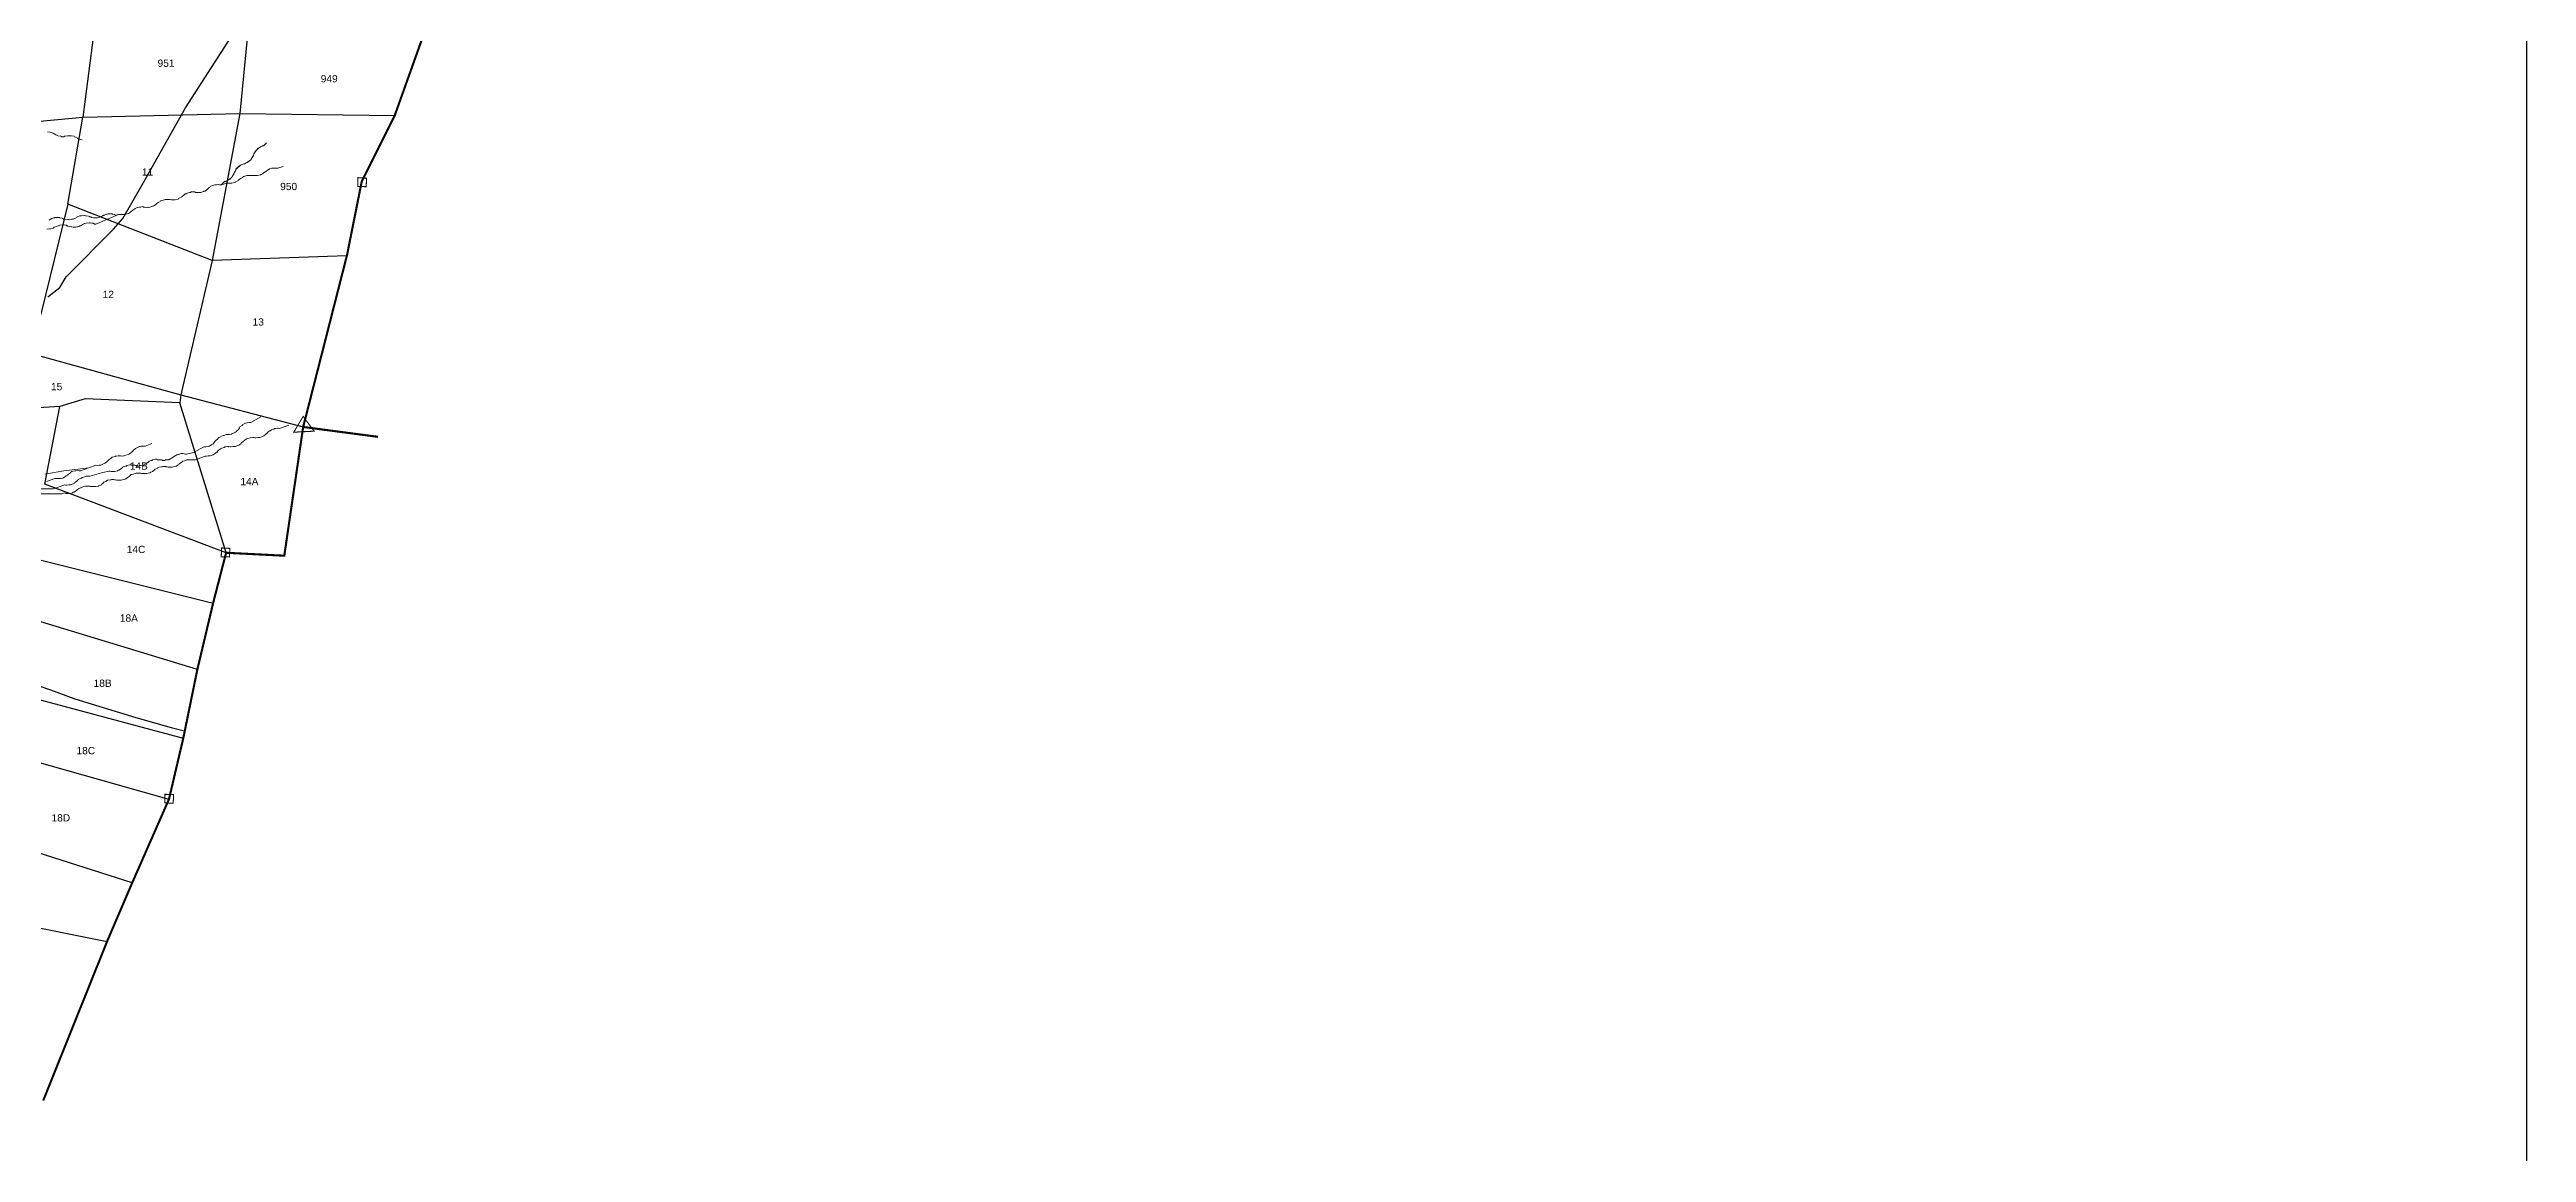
# Model space of a CAD drawing. Header units: inches. Extents: x -72 to 3350, y -615 to 1801.
# Drawn here: x 2170 to 3350, y 547 to 1072 of the extents above; entities that cross this region are included whole.
import ezdxf
from ezdxf.enums import TextEntityAlignment as Align

# ---------------------------------------------------------------- set-up
doc = ezdxf.new("R2010")
doc.units = ezdxf.units.IN
doc.header["$LTSCALE"] = 15
doc.header["$MEASUREMENT"] = 0
for name, color, linetype in [('BOUNDARY', 5, 'Continuous'), ('PLOT', 255, 'Continuous'), ('PLOT NO', 7, 'Continuous'), ('ROAD', 50, 'Continuous'), ('STONES', 3, 'Continuous'), ('STREAM', 130, 'Continuous'), ('V', 6, 'Continuous')]:
    doc.layers.add(name, color=color, linetype=linetype)
doc.styles.get("Standard").update_dxf_attribs({"font": 'arial.ttf'})

msp = doc.modelspace()

# ---------------------------------------------------------------- linework, layer by layer
at = {"layer": 'BOUNDARY', "const_width": 1}
for points in [[(2347.4, 1077.2), (2334.5, 1041.1), (2318.8, 1009.7), (2311.7, 974.3), (2290.9, 892.8), (2281.9, 831.5), (2254.2, 832.9), (2248, 808.9), (2240.5, 777.3), (2233.8, 744.6), (2227, 715.6), (2209.5, 675.8), (2197.5, 647.8), (2167.1, 572.1)], [(2290.9, 892.8), (2326.5, 888.1)]]:
    msp.add_lwpolyline(points, dxfattribs=at)
at = {"layer": 'PLOT', "color": 0}
for points in [[(2238.6, 1238.7), (2212.5, 1148), (2192.7, 1091.7), (2186, 1040.3)], [(2271, 1210.2), (2261.1, 1143.4), (2264.7, 1082.9), (2260.7, 1042)], [(2121.1, 1034.3), (2186, 1040.3), (2260.7, 1042), (2334.5, 1041.1)], [(2311.7, 974.3), (2247.6, 972.1), (2178.8, 998.8), (2186, 1040.3)], [(2260.7, 1042), (2247.6, 972.1), (2232.6, 908.1)], [(2178.8, 998.8), (2166.1, 947.2), (2159.1, 928.4)], [(2159.1, 928.4), (2232.6, 908.1), (2290.9, 892.8)], [(1987, 907.7), (2013.4, 886.9), (2081.2, 831.4), (2081.7, 830.5), (2116.8, 825.1), (2155.9, 819), (2159.7, 831), (2248, 808.9)], [(2232.6, 908.1), (2232.1, 904.3), (2187, 906.2), (2175, 902.6), (2141.7, 900.5)], [(2254.2, 832.9), (2167.8, 865.5), (2175, 902.6)], [(2254.2, 832.9), (2232.1, 904.3)], [(1930.8, 856), (1958.9, 846), (1979.8, 838.6), (1994.1, 833.7), (2039.2, 815.4), (2063.8, 805.2), (2139.4, 769.9), (2233.8, 744.6)], [(2240.5, 777.3), (2151.3, 804.5), (2155.9, 819)], [(1898.7, 790.3), (1926, 774.6), (1949.6, 762.5), (1954.5, 760.7), (1978, 752.1), (1989.1, 786.3), (2019.1, 773.8), (2051.8, 760.6), (2074.2, 756.7), (2129.2, 743.2), (2227, 715.6)], [(2209.5, 675.8), (2115.3, 705.7)], [(2100.2, 666.1), (2152.4, 656.8), (2197.5, 647.8)]]:
    msp.add_lwpolyline(points, dxfattribs=at)
at = {"layer": 'ROAD'}
for points in [[(2169.3, 954.8), (2175, 959.2), (2178, 964.3), (2200.6, 987), (2205, 992), (2214.3, 1008.1), (2234.8, 1044.8), (2256.4, 1078.2), (2261.6, 1083.3), (2268.1, 1086.9), (2293.5, 1100.9), (2298.7, 1104.5), (2303.9, 1110), (2307.6, 1115.3), (2317.9, 1134.9), (2340.6, 1161.9), (2349.1, 1172.2), (2353.3, 1175.7), (2355.1, 1177.1), (2359.7, 1177.5)], [(2074.5, 809.1), (2100.8, 796.1), (2121.3, 786.2), (2135.1, 780.2), (2143.6, 776.8), (2170.5, 767.6), (2182.2, 763.3), (2211.2, 754.4), (2228.1, 749.7), (2234.8, 747.9)]]:
    msp.add_lwpolyline(points, dxfattribs=at)
at = {"layer": 'STONES', "color": 3, "const_width": 0.5}
for points in [[(2317, 1011.5), (2316.9, 1007.3), (2320.9, 1007.2), (2321.1, 1011.3), (2317, 1011.5)], [(2290.9, 897.8), (2286.4, 890.3), (2296.1, 890.8), (2290.9, 897.8)], [(2252, 835.2), (2251.9, 831), (2255.8, 830.9), (2256, 835), (2252, 835.2)], [(2225.1, 717.9), (2225, 713.8), (2229, 713.7), (2229.2, 717.8), (2225.1, 717.9)]]:
    msp.add_lwpolyline(points, dxfattribs=at)
at = {"layer": 'STREAM', "color": 4, "lineweight": 0}
for points in [[(2185.6, 1029.5), (2184.1, 1029.9), (2183.9, 1030), (2183.5, 1030.2), (2183.3, 1030.4), (2182.4, 1030.8), (2182, 1031), (2181.8, 1031.2), (2180.5, 1031.4), (2179.7, 1031.4), (2179.5, 1031.4), (2178.6, 1031.4), (2177.6, 1031.2), (2177.2, 1031.2), (2176.9, 1031), (2175.9, 1031), (2175.5, 1031.2), (2175.4, 1031.2), (2174, 1031.4), (2173.5, 1031.7), (2173.1, 1031.9), (2172.3, 1032.3), (2171.8, 1032.7), (2170.4, 1033.1), (2169.1, 1033.3)], [(2203, 993.9), (2203.3, 993.9), (2203.9, 993.9), (2204.9, 993.9), (2205.2, 993.9), (2205.8, 993.9), (2207.1, 994.3), (2207.5, 994.5), (2207.7, 994.5), (2208.6, 995.1), (2208.8, 995.2), (2209, 995.4), (2209.8, 996), (2210.7, 996.6), (2210.9, 996.8), (2211.5, 997.1), (2212.8, 997.5), (2213, 997.5), (2213.4, 997.5), (2214.5, 997.7), (2214.9, 997.5), (2215.1, 997.5), (2215.4, 997.5), (2216, 997.3), (2217, 997.5), (2217.1, 997.3), (2217.9, 997.5), (2219.2, 997.9), (2219.4, 997.9), (2219.8, 998.1), (2220.7, 998.7), (2220.9, 998.8), (2221.1, 999), (2221.9, 999.6), (2222.8, 1000.2), (2223, 1000.4), (2223.6, 1000.7), (2224.9, 1000.9), (2225.1, 1001.1), (2225.5, 1001.1), (2226.4, 1001.1), (2226.8, 1001.1), (2227.2, 1001.1), (2227.5, 1001.1), (2228.1, 1000.9), (2229.1, 1000.9), (2229.2, 1000.9), (2230, 1000.9), (2231.3, 1001.3), (2231.5, 1001.5), (2231.9, 1001.7), (2232.8, 1002.1), (2233, 1002.4), (2233.2, 1002.6), (2234, 1003.2), (2234.7, 1003.8), (2235.1, 1003.8), (2235.7, 1004.1), (2236.8, 1004.5), (2237.2, 1004.5), (2237.6, 1004.7), (2238.5, 1004.7), (2238.9, 1004.7), (2239.3, 1004.7), (2239.7, 1004.5), (2240, 1004.5), (2241.2, 1004.5), (2241.4, 1004.5), (2242.1, 1004.5), (2243.4, 1004.9), (2243.6, 1005.1), (2244, 1005.1), (2244.8, 1005.6), (2245.1, 1005.8), (2245.3, 1006), (2246.1, 1006.8), (2246.8, 1007.2), (2247, 1007.4), (2247.8, 1007.7), (2248.9, 1008.1), (2249.3, 1008.1), (2249.7, 1008.1), (2250.6, 1008.3), (2251, 1008.1), (2251.2, 1008.1), (2251.6, 1008.1), (2251.9, 1008.1), (2253.5, 1009.6), (2254, 1009.6), (2255, 1010.2), (2255.2, 1010.4), (2255.7, 1010.6), (2256.7, 1011.5), (2256.9, 1011.9), (2257.2, 1012.1), (2257.6, 1012.8), (2257.8, 1013.2), (2258, 1013.4), (2258.4, 1014.3), (2258.9, 1015.3), (2258.9, 1015.5), (2259.3, 1016), (2260.3, 1017), (2260.6, 1017), (2260.8, 1017.4), (2261.8, 1017.8), (2262.2, 1017.9), (2262.3, 1017.9), (2262.7, 1018.1), (2263.3, 1018.3), (2264.2, 1018.7), (2264.4, 1018.9), (2265, 1019.3), (2265.9, 1020), (2266.1, 1020.4), (2266.3, 1020.6), (2266.9, 1021.5), (2267.1, 1021.7), (2267.3, 1022.1), (2267.4, 1022.9), (2268, 1023.8), (2268.2, 1024), (2268.6, 1024.6), (2269.5, 1025.5), (2269.9, 1025.7), (2270.1, 1025.9), (2271, 1026.3), (2271.4, 1026.5), (2271.6, 1026.6), (2272, 1026.6), (2273.5, 1028), (2272, 1026.6), (2271.4, 1026.5), (2270.5, 1026.1), (2270.3, 1025.9), (2269.7, 1025.5), (2268.8, 1024.7), (2268.6, 1024.4), (2268.2, 1024.2), (2267.6, 1023.2), (2267.6, 1023), (2267.4, 1022.7), (2267.1, 1021.9), (2266.5, 1021), (2266.5, 1020.8), (2266.1, 1020.2), (2265.2, 1019.3), (2264.8, 1019.1), (2264.6, 1018.9), (2263.7, 1018.5), (2263.3, 1018.3), (2263.1, 1018.1), (2262.7, 1018.1), (2262.2, 1017.9), (2261.2, 1017.4), (2261, 1017.4), (2260.5, 1017), (2259.5, 1016), (2259.3, 1015.9), (2259.1, 1015.7), (2258.6, 1014.7), (2258.4, 1014.3), (2258.2, 1014.2), (2257.8, 1013.4), (2257.4, 1012.5), (2257.2, 1012.3), (2256.9, 1011.7), (2255.9, 1010.8), (2255.5, 1010.6), (2255.3, 1010.4), (2254.4, 1009.8), (2254, 1009.8), (2253.8, 1009.6), (2253.5, 1009.6), (2251.9, 1008.1), (2254.6, 1008.9), (2255.2, 1008.9), (2256.1, 1008.9), (2256.3, 1008.9), (2257, 1008.9), (2258.4, 1009.2), (2258.6, 1009.4), (2258.9, 1009.6), (2259.9, 1010), (2260.1, 1010.4), (2260.3, 1010.4), (2261, 1011.1), (2262, 1011.5), (2262.2, 1011.7), (2262.7, 1012.1), (2264, 1012.5), (2264.2, 1012.5), (2264.6, 1012.6), (2265.6, 1012.6), (2265.9, 1012.5), (2266.3, 1012.5), (2266.7, 1012.5), (2267.3, 1012.5), (2268.2, 1012.5), (2268.4, 1012.5), (2269.2, 1012.5), (2270.5, 1012.8), (2270.7, 1013), (2271, 1013), (2272, 1013.6), (2272.2, 1013.8), (2272.4, 1014), (2273.1, 1014.5), (2273.9, 1015.1), (2274.3, 1015.3), (2274.8, 1015.7), (2276, 1016), (2276.3, 1016), (2276.7, 1016), (2277.7, 1016), (2278, 1016), (2278.4, 1016), (2278.8, 1016), (2281.3, 1016.8)], [(2169.9, 991.3), (2170.6, 991.8), (2170.8, 991.8), (2171.2, 992), (2172.1, 992.4), (2172.5, 992.4), (2172.7, 992.6), (2174, 992.6), (2174.8, 992.6), (2175, 992.4), (2176.1, 992.2), (2176.5, 992), (2176.9, 991.8), (2177.1, 991.8), (2177.4, 991.7), (2178.6, 991.5), (2178.8, 991.5), (2179.1, 991.5), (2180.5, 991.7), (2181, 991.8), (2181.4, 991.8), (2182.4, 992.2), (2183.1, 992.6), (2183.3, 992.8), (2183.7, 993), (2184.6, 993.4), (2185, 993.4), (2185.4, 993.4), (2186.7, 993.5), (2187.3, 993.4), (2187.6, 993.4), (2188.6, 993.2), (2189.2, 993), (2189.3, 992.8), (2189.7, 992.8), (2190.1, 992.6), (2191.1, 992.4), (2191.4, 992.4), (2191.6, 992.4), (2192.9, 992.4), (2193.7, 992.6), (2193.9, 992.8), (2194.8, 993), (2195.6, 993.5), (2196, 993.5), (2196.2, 993.7), (2197.3, 994.1), (2197.5, 994.1), (2197.9, 994.3), (2199.2, 994.3), (2199.9, 994.3), (2200.1, 994.1), (2201.1, 993.9), (2201.6, 993.7), (2203, 993.9), (2192.2, 989.4), (2191.6, 989.4), (2191.2, 989.6), (2190.9, 989.6), (2190.7, 989.8), (2189.5, 990), (2189.3, 989.8), (2189, 990), (2187.6, 989.8), (2186.9, 989.6), (2186.7, 989.6), (2185.8, 989.2), (2185, 988.6), (2184.6, 988.6), (2184.4, 988.4), (2183.5, 988.1), (2183.1, 988.1), (2182.7, 987.9), (2181.4, 987.9), (2180.8, 988.1), (2180.5, 988.1), (2179.5, 988.3), (2178.9, 988.4), (2178.6, 988.6), (2178.4, 988.6), (2178, 988.8), (2177.1, 989), (2176.7, 989), (2176.3, 989), (2175, 988.8), (2174.4, 988.6), (2174.2, 988.6), (2173.3, 988.3), (2172.3, 987.9), (2172.1, 987.7), (2171.8, 987.5), (2170.8, 987.1), (2170.6, 987.1), (2170.2, 987.1), (2168.9, 986.9)], [(2270.7, 897.7), (2265.9, 895), (2265.4, 895), (2264.2, 894.8), (2264, 894.8), (2263.5, 894.6), (2262.2, 893.9), (2262, 893.7), (2261.8, 893.5), (2260.8, 892.9), (2260.6, 892.6), (2260.5, 892.4), (2260.1, 891.6), (2259.3, 890.9), (2259.1, 890.7), (2258.6, 890.3), (2257.4, 889.7), (2257, 889.5), (2256.7, 889.3), (2255.7, 889.2), (2255.3, 889.2), (2255.2, 889.2), (2254.8, 889.2), (2254.2, 889.2), (2253.3, 888.8), (2252.9, 888.8), (2252.3, 888.6), (2251.2, 888), (2250.8, 887.8), (2250.6, 887.6), (2249.9, 886.9), (2249.7, 886.7), (2249.5, 886.5), (2248.9, 885.8), (2248.2, 885), (2248, 884.8), (2247.4, 884.4), (2246.3, 883.7), (2245.9, 883.7), (2245.7, 883.5), (2244.6, 883.3), (2244.4, 883.3), (2244, 883.3), (2243.6, 883.3), (2238.7, 880.6), (2235.3, 879.9), (2234.7, 879.9), (2233.8, 880.1), (2233.4, 880.1), (2232.8, 880.1), (2231.5, 879.7), (2231.1, 879.7), (2230.8, 879.5), (2230, 879.1), (2229.6, 878.9), (2229.4, 878.8), (2228.7, 878.2), (2227.7, 877.6), (2227.5, 877.6), (2227, 877.2), (2225.7, 877.1), (2225.3, 877.1), (2224.9, 876.9), (2224, 876.9), (2223.6, 877.1), (2223.4, 877.1), (2223, 877.2), (2222.4, 877.2), (2221.5, 877.2), (2221.1, 877.4), (2220.6, 877.4), (2219.2, 877.1), (2218.8, 876.9), (2218.5, 876.9), (2217.5, 876.5), (2217.3, 876.1), (2217.1, 876.1), (2216.4, 875.5), (2215.4, 875), (2215.3, 875), (2214.7, 874.6), (2213.4, 874.4), (2213, 874.4), (2212.6, 874.2), (2211.7, 874.2), (2211.3, 874.4), (2211.1, 874.4), (2210.7, 874.6), (2210.1, 874.6), (2209, 874.6), (2208.8, 874.8), (2208.3, 874.8), (2206.9, 874.4), (2206.6, 874.2), (2206.2, 874.2), (2205.2, 873.8), (2205, 873.5), (2204.9, 873.5), (2204.1, 872.9), (2203.2, 872.3), (2203, 872.3), (2202.4, 871.9), (2201.1, 871.6), (2200.7, 871.6), (2200.3, 871.6), (2199.4, 871.6), (2199, 871.8), (2198.8, 871.8), (2198.4, 871.8), (2194.8, 871), (2189.3, 869.3), (2188.8, 869.3), (2187.8, 869.3), (2187.5, 869.3), (2186.9, 869.1), (2185.6, 868.7), (2185.4, 868.5), (2185, 868.5), (2184.1, 868), (2183.9, 867.6), (2183.7, 867.6), (2182.9, 866.8), (2182.2, 866.3), (2182, 866.1), (2181.4, 865.7), (2180.1, 865.3), (2179.7, 865.3), (2179.3, 865.3), (2178.4, 865.1), (2178, 865.1), (2177.8, 865.1), (2177.4, 865.3), (2172, 863.4), (2165.7, 863.4)], [(2284.1, 893.7), (2279.6, 892), (2279.2, 892.2), (2279, 892.2), (2278.6, 892.2), (2277.7, 892), (2277.3, 892), (2276.9, 891.8), (2275.8, 891.4), (2275.2, 891), (2274.8, 890.9), (2274.1, 890.3), (2273.5, 889.5), (2273.3, 889.5), (2272.9, 889.2), (2272.2, 888.6), (2271.8, 888.4), (2271.6, 888.2), (2270.3, 887.8), (2269.5, 887.8), (2269.3, 887.8), (2268.4, 887.6), (2267.8, 887.6), (2267.4, 887.8), (2267.1, 887.8), (2266.9, 887.8), (2265.7, 887.6), (2265.6, 887.6), (2265.2, 887.5), (2263.9, 887.1), (2263.3, 886.7), (2263.1, 886.5), (2262.3, 885.9), (2261.6, 885.2), (2261.4, 885.2), (2261.2, 884.8), (2260.3, 884.2), (2260.1, 884.1), (2259.7, 883.9), (2258.6, 883.5), (2257.8, 883.5), (2257.6, 883.5), (2256.5, 883.3), (2255.9, 883.3), (2255.5, 883.5), (2255.3, 883.3), (2255, 883.5), (2254, 883.3), (2253.6, 883.3), (2253.3, 883.1), (2252.1, 882.7), (2251.6, 882.4), (2251.4, 882.2), (2250.4, 881.6), (2249.9, 880.8), (2249.7, 880.8), (2249.3, 880.5), (2248.5, 879.9), (2248.2, 879.7), (2248, 879.5), (2246.6, 879.1), (2246.1, 879.1), (2245.7, 879.1), (2244.8, 878.9), (2244.2, 878.9), (2239.7, 877.2), (2238.3, 877.1), (2237.9, 877.1), (2237.6, 877.1), (2237.2, 877.1), (2236.2, 877.1), (2235.9, 877.1), (2235.5, 877.1), (2234.4, 876.7), (2233.6, 876.5), (2233.4, 876.3), (2232.7, 875.7), (2231.9, 875.2), (2231.7, 875), (2231.3, 874.8), (2230.4, 874.2), (2230.2, 874.2), (2229.8, 874), (2228.5, 873.7), (2227.9, 873.7), (2227.5, 873.7), (2226.6, 873.7), (2226, 873.8), (2225.7, 873.8), (2225.5, 874), (2225.1, 874), (2224.1, 874), (2223.8, 873.8), (2223.4, 873.8), (2222.1, 873.7), (2221.5, 873.3), (2221.3, 873.1), (2220.4, 872.7), (2219.6, 871.9), (2219.4, 871.9), (2219.2, 871.6), (2218.3, 871.2), (2217.9, 871), (2217.7, 871), (2216.4, 870.6), (2215.6, 870.6), (2215.4, 870.6), (2214.5, 870.6), (2213.9, 870.6), (2213.6, 870.8), (2213.2, 870.8), (2212.8, 870.8), (2211.9, 870.8), (2211.5, 870.8), (2211.3, 870.8), (2210, 870.4), (2209.4, 870.1), (2209, 870.1), (2208.3, 869.5), (2207.5, 868.9), (2207.3, 868.7), (2206.9, 868.5), (2206.2, 868), (2205.8, 868), (2205.4, 867.8), (2204.3, 867.4), (2203.5, 867.4), (2203.3, 867.4), (2202.2, 867.4), (2201.6, 867.6), (2201.3, 867.6), (2201.1, 867.6), (2200.7, 867.8), (2199.7, 867.8), (2199.4, 867.6), (2199, 867.6), (2197.7, 867.4), (2197.1, 867), (2196.9, 866.8), (2196, 866.5), (2195.4, 865.7), (2195, 865.7), (2194.8, 865.3), (2193.9, 865), (2193.5, 864.8), (2193.3, 864.6), (2192, 864.4), (2191.2, 864.4), (2191.1, 864.4), (2190.1, 864.4), (2189.5, 864.4), (2189.2, 864.6), (2189, 864.6), (2188.6, 864.6), (2187.5, 864.6), (2187.1, 864.6), (2186.9, 864.6), (2185.6, 864.2), (2185, 863.8), (2184.8, 863.8), (2183.9, 863.3), (2183.1, 862.7), (2182.9, 862.5), (2182.5, 862.3), (2181.8, 861.7), (2181.4, 861.7), (2181, 861.5), (2179.9, 861.2), (2179.1, 861.2), (2178.9, 861.2), (2177.8, 861.2), (2177.2, 861.4), (2175.9, 861), (2164.2, 861)], [(2167.8, 870.4), (2176.9, 871.9), (2188.8, 873.3), (2192.2, 874.6), (2192.8, 874.4), (2193.7, 874.6), (2193.9, 874.6), (2194.6, 874.6), (2195.8, 875.2), (2196.2, 875.4), (2196.5, 875.5), (2197.3, 876.1), (2197.5, 876.3), (2197.7, 876.5), (2198.4, 877.2), (2199.2, 877.8), (2199.4, 878), (2199.9, 878.4), (2201.3, 878.8), (2201.5, 878.9), (2201.8, 878.9), (2202.8, 879.1), (2203.2, 879.1), (2203.5, 879.1), (2203.9, 879.1), (2204.5, 878.9), (2205.4, 879.1), (2205.6, 879.1), (2206.4, 879.3), (2207.5, 879.7), (2207.9, 879.9), (2208.3, 880.1), (2209, 880.6), (2209.2, 881), (2209.4, 881), (2210.1, 881.8), (2210.9, 882.4), (2211.1, 882.5), (2211.7, 882.9), (2213, 883.5), (2213.2, 883.5), (2213.6, 883.7), (2214.5, 883.7), (2214.9, 883.7), (2215.3, 883.7), (2215.6, 883.7), (2218.8, 885)], [(2168.7, 866.8), (2172.7, 868.2), (2173.3, 868.2), (2174.4, 868.2), (2174.6, 868.2), (2175.4, 868.2), (2176.5, 868.5), (2176.9, 868.7), (2177.2, 868.9), (2178, 869.5), (2178.4, 869.7), (2178.6, 869.9), (2179.1, 870.4), (2180.1, 871), (2180.3, 871.2), (2180.8, 871.6), (2182.2, 871.9), (2182.5, 871.9), (2182.7, 871.9), (2183.9, 872.1), (2184.2, 871.9), (2184.4, 871.9), (2184.8, 871.9), (2188.8, 873.3)]]:
    msp.add_lwpolyline(points, dxfattribs=at)
at = {"layer": 'V', "color": 0}
msp.add_lwpolyline([(-71.5, 1801.4), (3349.7, 1801.4), (3349.7, -615), (-71.5, -615)], close=True, dxfattribs=at)

# ---------------------------------------------------------------- texts
at = {"layer": 'PLOT NO'}
for s, p in [('951', (2225.6, 1066)), ('949', (2303.3, 1058.6)), ('11', (2216.8, 1014.2)), ('950', (2284, 1007.3)), ('12', (2198.1, 955.9)), ('13', (2269.5, 942.8)), ('15', (2173.5, 912)), ('14B', (2212.6, 874.2)), ('14A', (2265.3, 866.8)), ('14C', (2211.3, 834.5)), ('18A', (2207.9, 801.8)), ('18B', (2195.4, 770.8)), ('18C', (2187.4, 738.7)), ('18D', (2175.5, 706.7))]:
    msp.add_text(s, height=3.46, dxfattribs=at).set_placement(p, align=Align.MIDDLE_CENTER)

doc.saveas('drawing.dxf')
